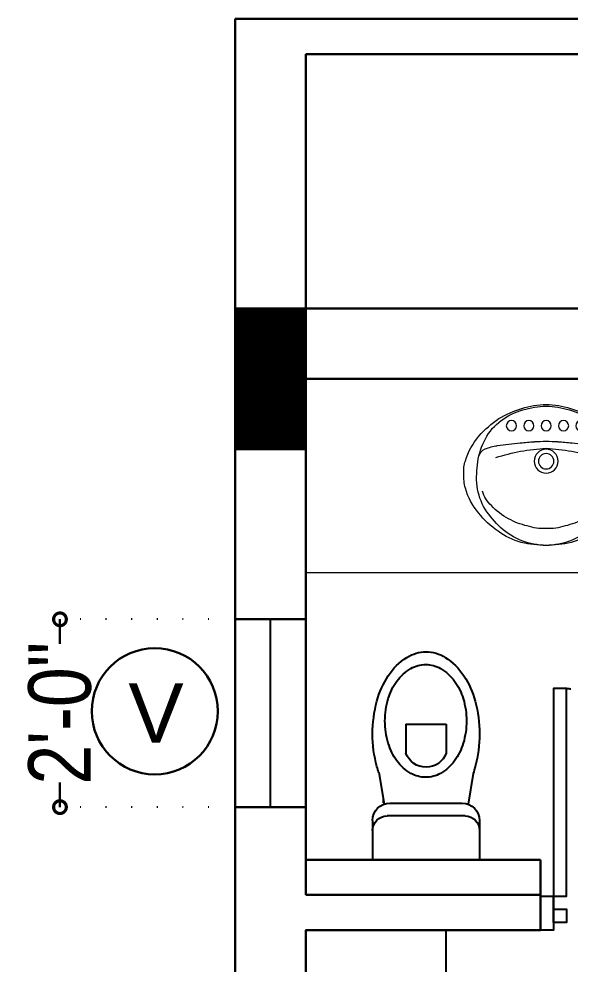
# Model space of a CAD drawing. Extents: x 187966 to 202201, y 659574 to 1343694.
# Drawn here: x 190379.4 to 190449.8, y 662199.5 to 662320.3 of the extents above; entities that cross this region are included whole.
import ezdxf

# ---------------------------------------------------------------- set-up
doc = ezdxf.new("R2010")
doc.units = 0
doc.header["$MEASUREMENT"] = 0
doc.header["$PDMODE"] = 32
doc.linetypes.add('DOT2', pattern=[3.175, 0, -3.175])
for name, color, linetype in [('A-Door', 144, 'Continuous'), ('ELE', 7, 'Continuous'), ('FURN', 250, 'Continuous')]:
    doc.layers.add(name, color=color, linetype=linetype)
for name, color, linetype, lineweight in [('A-Wall', 7, 'Continuous', 30), ('HATCH', 8, 'Continuous', 20), ('P-SANIT', 53, 'Continuous', 9), ('sill', 32, 'Continuous', 25), ('Text', 55, 'Continuous', 25), ('TILE', 252, 'Continuous', 0), ('WINDOW', 147, 'Continuous', 25)]:
    doc.layers.add(name, color=color, linetype=linetype, lineweight=lineweight)
doc.styles.add('AA_03.50', font='ARIALN.TTF', dxfattribs={"height": 8})
doc.styles.add('jag', font='arial.ttf')
doc.dimstyles.new('AA_03.50', dxfattribs={"dimtxt": 9, "dimasz": 3.25, "dimexe": 1.75, "dimexo": 3.375, "dimgap": 0.09, "dimtad": 0, "dimdec": 0, "dimzin": 3, "dimdsep": 46, "dimlunit": 4, "dimtxsty": 'AA_03.50', "dimblk": 'DOTSMALL', "dimcen": 0.09, "dimclre": 7, "dimadec": 0, "dimazin": 0, "dimtfac": 1, "dimtdec": 0, "dimtofl": 0, "dimtmove": 0, "dimatfit": 3, "dimfxl": 1, "dimtolj": 1, "dimtzin": 0, "dimlwd": -1, "dimarcsym": 0})

# ---------------------------------------------------------------- blocks, each defined once
blk = doc.blocks.new('BD')
at = {"layer": 'FURN'}
blk.add_lwpolyline([(166042.03, 672824.71), (166059.99, 672824.71), (166059.99, 672806.71), (166042.03, 672806.71), (166042.03, 672824.71)], dxfattribs=at)
blk = doc.blocks.new('qwewerer')
at = {"layer": 'ELE', "color": 30}
for p, q in [((5777.8647, -153.8252), (5777.8647, -153.9319)), ((5778.0138, -153.8252), (5778.0138, -153.9319)), ((5778.0724, -154.1163), (5777.8062, -154.1163)), ((5777.7423, -154.1802), (5777.7423, -154.3243)), ((5777.7955, -154.1632), (5778.083, -154.1632)), ((5778.1363, -154.1802), (5778.1363, -154.3243)), ((5778.1363, -154.3243), (5777.7423, -154.3243))]:
    blk.add_line(p, q, dxfattribs=at)
for points in [[(5777.9393, -153.5586, 0.142494), (5777.8688, -153.5791, 0.10717), (5777.8, -153.6472, 0.078641), (5777.7582, -153.7405, 0.066012), (5777.7423, -153.8609, 0.066012), (5777.7582, -153.9814, 0.019964), (5777.766, -154.0063, 0.10717)], [(5778.1136, -154.0031, 0.017373), (5778.1203, -153.9814, 0.066012), (5778.1363, -153.8609, 0.066012), (5778.1203, -153.7405, 0.078641), (5778.0786, -153.6472, 0.10717), (5778.0098, -153.5791, 0.142494), (5777.9393, -153.5586, 0.142494)]]:
    blk.add_lwpolyline(points, format="xyb", dxfattribs=at)
blk.add_lwpolyline([(5777.9404, -153.6057, 0.130744), (5777.8857, -153.6203, 0.106529), (5777.8342, -153.6665, 0.083979), (5777.8023, -153.7312, 0.07291), (5777.7903, -153.8133, 0.07291), (5777.8023, -153.8954, 0.083979), (5777.8342, -153.9601, 0.106529), (5777.8857, -154.0063, 0.130744), (5777.9404, -154.0209, 0.130744), (5777.9952, -154.0063, 0.106529), (5778.0466, -153.9601, 0.083979), (5778.0785, -153.8954, 0.07291), (5778.0906, -153.8133, 0.07291), (5778.0785, -153.7312, 0.083979), (5778.0466, -153.6665, 0.106529), (5777.9952, -153.6203, 0.130744)], format="xyb", close=True, dxfattribs=at)
for points in [[(5778.0138, -153.8252), (5777.8647, -153.8252)], [(5777.766, -154.0063), (5777.7846, -154.1201)], [(5778.1136, -154.0031), (5778.0941, -154.1201)]]:
    blk.add_lwpolyline(points, dxfattribs=at)
for centre, radius, start, end in [((5777.9393, -153.9044), 0.0794, 200.2256, 339.7744), ((5777.8062, -154.1802), 0.0639, 90, 180), ((5778.0724, -154.1802), 0.0639, 0, 90), ((5777.7955, -154.2165), 0.0532, 90, 180), ((5778.083, -154.2165), 0.0532, 0, 90)]:
    blk.add_arc(centre, radius, start, end, dxfattribs=at)
at = {"layer": 'TILE', "linetype": 'Continuous', "lineweight": 5}
for p, q in [((5777.8787, -153.9551), (5777.8787, -153.9559)), ((5778.0984, -154.0945), (5778.0984, -154.1148))]:
    blk.add_line(p, q, dxfattribs=at)
blk = doc.blocks.new('OVALIN PLANTA Nº 2')
at = {"layer": 'P-SANIT'}
for centre, radius in [((-0.1016, -0.162), 0.015), ((-0.0508, -0.162), 0.015), ((0, -0.162), 0.015), ((0.0508, -0.162), 0.015), ((0.1016, -0.162), 0.015), ((0, -0.266), 0.035), ((0, -0.266), 0.0225)]:
    blk.add_circle(centre, radius, dxfattribs=at)
for centre, radius, start, end in [((0.0169, -0.399), 0.2954, 99.9925, 113.5157), ((0.0034, -0.345), 0.2451, 90.7986, 107.628), ((0.0087, -0.4019), 0.297, 91.669, 98.331), ((-0.0034, -0.345), 0.2451, 72.372, 89.2014), ((-0.0087, -0.4019), 0.297, 81.669, 88.331), ((-0.0169, -0.399), 0.2954, 66.4843, 80.0075), ((-0.0092, -0.3099), 0.2037, 116.7862, 136.849), ((0.0162, -0.3992), 0.3006, 106.8214, 120.9058), ((-0.0162, -0.3992), 0.3006, 59.0942, 73.1786), ((0.0092, -0.3099), 0.2037, 43.151, 63.2138), ((0.0314, -0.3937), 0.3041, 123.9103, 138.5833), ((-0.0314, -0.3937), 0.3041, 41.4167, 56.0897), ((-0.0417, -0.3252), 0.2039, 139.4152, 162.642), ((0.0027, -0.2979), 0.2049, 141.5769, 161.5925), ((-0.0027, -0.2979), 0.2049, 18.4075, 38.4231), ((0.0417, -0.3252), 0.2039, 17.358, 40.5848), ((-0.1217, -0.3722), 0.1532, 97.9638, 111.7839), ((0.0716, -1.7537), 1.5482, 95.4652, 97.9638), ((-0.0021, -0.8268), 0.6186, 92.9716, 96.8438), ((-0.0269, 0.1154), 0.3245, 268.7043, 274.7481), ((0.0269, 0.1154), 0.3245, 265.2519, 271.2957), ((0.0021, -0.8268), 0.6186, 83.1562, 87.0284), ((-0.0716, -1.7537), 1.5482, 82.0362, 84.5348), ((0.1217, -0.3722), 0.1532, 68.2161, 82.0362), ((0.0391, -0.3064), 0.2422, 162.407, 179.1897), ((-0.1674, -0.2578), 0.03, 111.7839, 166.7564), ((0.0328, -0.8211), 0.594, 93.1697, 107.6655), ((-0.0328, -0.8211), 0.594, 72.3345, 86.8303), ((0.1674, -0.2578), 0.03, 13.2436, 68.2161), ((-0.0391, -0.3064), 0.2422, 0.8103, 17.593), ((-0.1344, -0.2962), 0.1068, 162.642, 183.6576), ((0.1344, -0.2962), 0.1068, 356.3424, 17.358), ((-0.1066, -0.3091), 0.1345, 177.3925, 195.3301), ((-0.0279, -0.3153), 0.1755, 175.9697, 187.6164), ((0.0279, -0.3153), 0.1755, 352.3836, 4.0303), ((0.1066, -0.3091), 0.1345, 344.6699, 2.6075), ((-0.0596, -0.2962), 0.1833, 195.3301, 221.2175), ((-0.0259, -0.3151), 0.1776, 187.6164, 210.8024), ((-0.0995, -0.3288), 0.0902, 195.555, 227.7101), ((0.0995, -0.3288), 0.0902, 312.2899, 344.445), ((0.0259, -0.3151), 0.1776, 329.1976, 352.3836), ((0.0596, -0.2962), 0.1833, 318.7825, 344.6699), ((0.0739, -0.241), 0.3015, 213.186, 226.814), ((-0.031, -0.2788), 0.1741, 222.0906, 243.055), ((0.031, -0.2788), 0.1741, 296.945, 317.9094), ((-0.0739, -0.241), 0.3015, 313.186, 326.814), ((0.0069, -0.2583), 0.2587, 217.8305, 235.1979), ((-0.01, -0.258), 0.2024, 240.4039, 257.0248), ((0.01, -0.258), 0.2024, 282.9752, 299.5961), ((-0.0069, -0.2583), 0.2587, 304.8021, 322.1695), ((0.0049, -0.306), 0.2069, 228.423, 248.4383), ((-0.0057, -0.3022), 0.1609, 252.0048, 272.03), ((0.0057, -0.3022), 0.1609, 267.97, 287.9952), ((-0.0049, -0.306), 0.2069, 291.5617, 311.577), ((-0.0155, -0.2956), 0.2153, 234.441, 254.5665), ((0.0155, -0.2956), 0.2153, 285.4335, 305.559), ((0, -0.2078), 0.3042, 256.1489, 270.0051), ((0.0028, -0.3035), 0.2085, 249.2189, 269.2227), ((-0.0028, -0.3035), 0.2085, 270.7773, 290.7811), ((0, -0.2078), 0.3042, 269.9949, 283.8511)]:
    blk.add_arc(centre, radius, start, end, dxfattribs=at)
blk = doc.blocks.new('EGVSVS')
at = {"layer": 'A-Wall'}
h = blk.add_hatch(dxfattribs=at)
h.set_pattern_fill('ANSI31', color=256, style=0)
h.set_pattern_definition([(45, (0, 0), (-0.088388347648, 0.088388347648), [])])
h.paths.add_polyline_path([(188258.49, 672097.51), (188258.49, 672106.51), (188240.49, 672106.51), (188240.49, 672097.51)])
blk.add_lwpolyline([(188240.49, 672106.51), (188258.49, 672106.51), (188258.49, 672097.51), (188240.49, 672097.51)], close=True, dxfattribs=at)
blk = doc.blocks.new('_DotSmall')
at = {"color": 0, "linetype": 'ByBlock', "const_width": 0.5}
blk.add_lwpolyline([(-0.0625, 0, 1), (0.0625, 0, 1)], format="xyb", close=True, dxfattribs=at)
blk = doc.blocks.new('*D298')
at = {"layer": 'A-Wall', "color": 7, "linetype": 'DOT2', "lineweight": -2}
for p, q in [((190403.65, 662243.58), (190382.86, 662243.58)), ((190403.65, 662219.58), (190382.86, 662219.58))]:
    blk.add_line(p, q, dxfattribs=at)
at = {"layer": 'A-Wall', "color": 0}
for p, q in [((190384.61, 662243.58), (190384.61, 662240.46)), ((190384.61, 662219.58), (190384.61, 662222.71))]:
    blk.add_line(p, q, dxfattribs=at)
at = {"layer": 'DEFPOINTS', "color": 0}
for p in [(190407.02, 662243.58), (190384.61, 662219.58), (190407.02, 662219.58)]:
    blk.add_point(p, dxfattribs=at)
at = {"layer": 'A-Wall', "color": 0, "xscale": 3.25, "yscale": 3.25, "zscale": 3.25}
for p, rotation in [((190384.61, 662243.58), 90), ((190384.61, 662219.58), 270)]:
    blk.add_blockref('_DotSmall', p, dxfattribs=dict(at, rotation=rotation))
at = {"layer": 'A-Wall', "color": 0, "insert": (190384.61, 662231.58), "char_height": 8, "attachment_point": 5, "rotation": 90, "style": 'AA_03.50'}
blk.add_mtext('\\A1;2\'-0"', dxfattribs=at)

msp = doc.modelspace()

# ---------------------------------------------------------------- linework, layer by layer
at = {"layer": 'A-Door'}
msp.add_lwpolyline([(190449.92, 662234.66), (190449.81, 662234.67), (190449.68, 662234.68), (190449.56, 662234.69), (190449.47, 662234.69), (190449.35, 662234.76), (190447.69, 662234.76), (190447.69, 662203.86), (190446.02, 662203.86), (190446.02, 662208.18), (190447.69, 662208.18), (190447.69, 662206.52), (190449.35, 662206.52), (190449.35, 662204.85), (190447.69, 662204.85), (190447.69, 662208.18), (190449.35, 662208.18), (190449.35, 662234.76)], dxfattribs=at)
at = {"layer": 'A-Wall'}
for p, q in [((190407.02, 662320.32), (191138, 662320.32)), ((190416.02, 662315.82), (191138, 662315.82)), ((190416.02, 662283.32), (190416.02, 662315.82)), ((190416.02, 662243.58), (190407.02, 662243.58)), ((190416.02, 662219.58), (190407.02, 662219.58)), ((190446.02, 662212.86), (190416.02, 662212.86)), ((190446.02, 662203.86), (190446.02, 662212.86)), ((190446.02, 662208.36), (190416.02, 662208.36)), ((190446.02, 662203.86), (190416.02, 662203.86))]:
    msp.add_line(p, q, dxfattribs=at)
for points in [[(190407.02, 662320.32), (190407.02, 661828.02)], [(190454.94, 662283.32), (190407.02, 662283.32)], [(190518.02, 662274.32), (190416.02, 662274.32), (190416.02, 662208.36)], [(190416.02, 662203.86), (190416.02, 662068.86)]]:
    msp.add_lwpolyline(points, dxfattribs=at)
at = {"layer": 'ELE', "linetype": 'ByBlock', "lineweight": 30}
msp.add_circle((190396.73, 662231.83), 8.06, dxfattribs=at)
at = {"layer": 'HATCH'}
msp.add_line((190416.02, 662249.58), (190475.93, 662249.58), dxfattribs=at)
at = {"layer": 'sill'}
for p, q in [((190407.02, 662243.58), (190407.02, 662219.58)), ((190416.02, 662219.58), (190416.02, 662243.58))]:
    msp.add_line(p, q, dxfattribs=at)
at = {"layer": 'WINDOW'}
msp.add_line((190411.52, 662219.58), (190411.52, 662243.58), dxfattribs=at)

# ---------------------------------------------------------------- block references
at = {"layer": 'A-Wall', "rotation": 270}
msp.add_blockref('EGVSVS', (-481690.48, 850523.81), dxfattribs=at)
at = {"layer": 'ELE', "xscale": -34.69827985391021, "yscale": 34.69827985391021, "zscale": 34.69827985391021}
msp.add_blockref('qwewerer', (390915.96, 667567.65), dxfattribs=at)
at = {"layer": 'P-SANIT', "xscale": -43.70907628163695, "yscale": 43.70907628163695, "zscale": 43.70907628163695}
msp.add_blockref('OVALIN PLANTA Nº 2', (190446.76, 662275.41), dxfattribs=at)
at = {"layer": 'Text', "xscale": -1}
msp.add_blockref('BD', (356476.02, -10620.85), dxfattribs=at)

# ---------------------------------------------------------------- texts
at = {"layer": 'Text', "insert": (190393.36, 662235.38), "char_height": 7.5716, "width": 212.5439, "attachment_point": 1, "style": 'jag'}
msp.add_mtext('V{\\H0.8193x; }^I', dxfattribs=at)

# ---------------------------------------------------------------- dimensions: what is measured, and where the dimension line sits
at = {"layer": 'A-Wall'}
dim = msp.add_linear_dim(base=(190384.61, 662219.58), p1=(190407.02, 662243.58), p2=(190407.02, 662219.58), angle=90, dimstyle='AA_03.50', override={"dimtxt": 8, "dimdec": 1, "dimtdec": 1, "dimfxl": 0.1}, dxfattribs=at)
dim.commit()
dim.dimension.update_dxf_attribs({"geometry": '*D298', "text_midpoint": (190384.61, 662231.58)})

doc.saveas('drawing.dxf')
